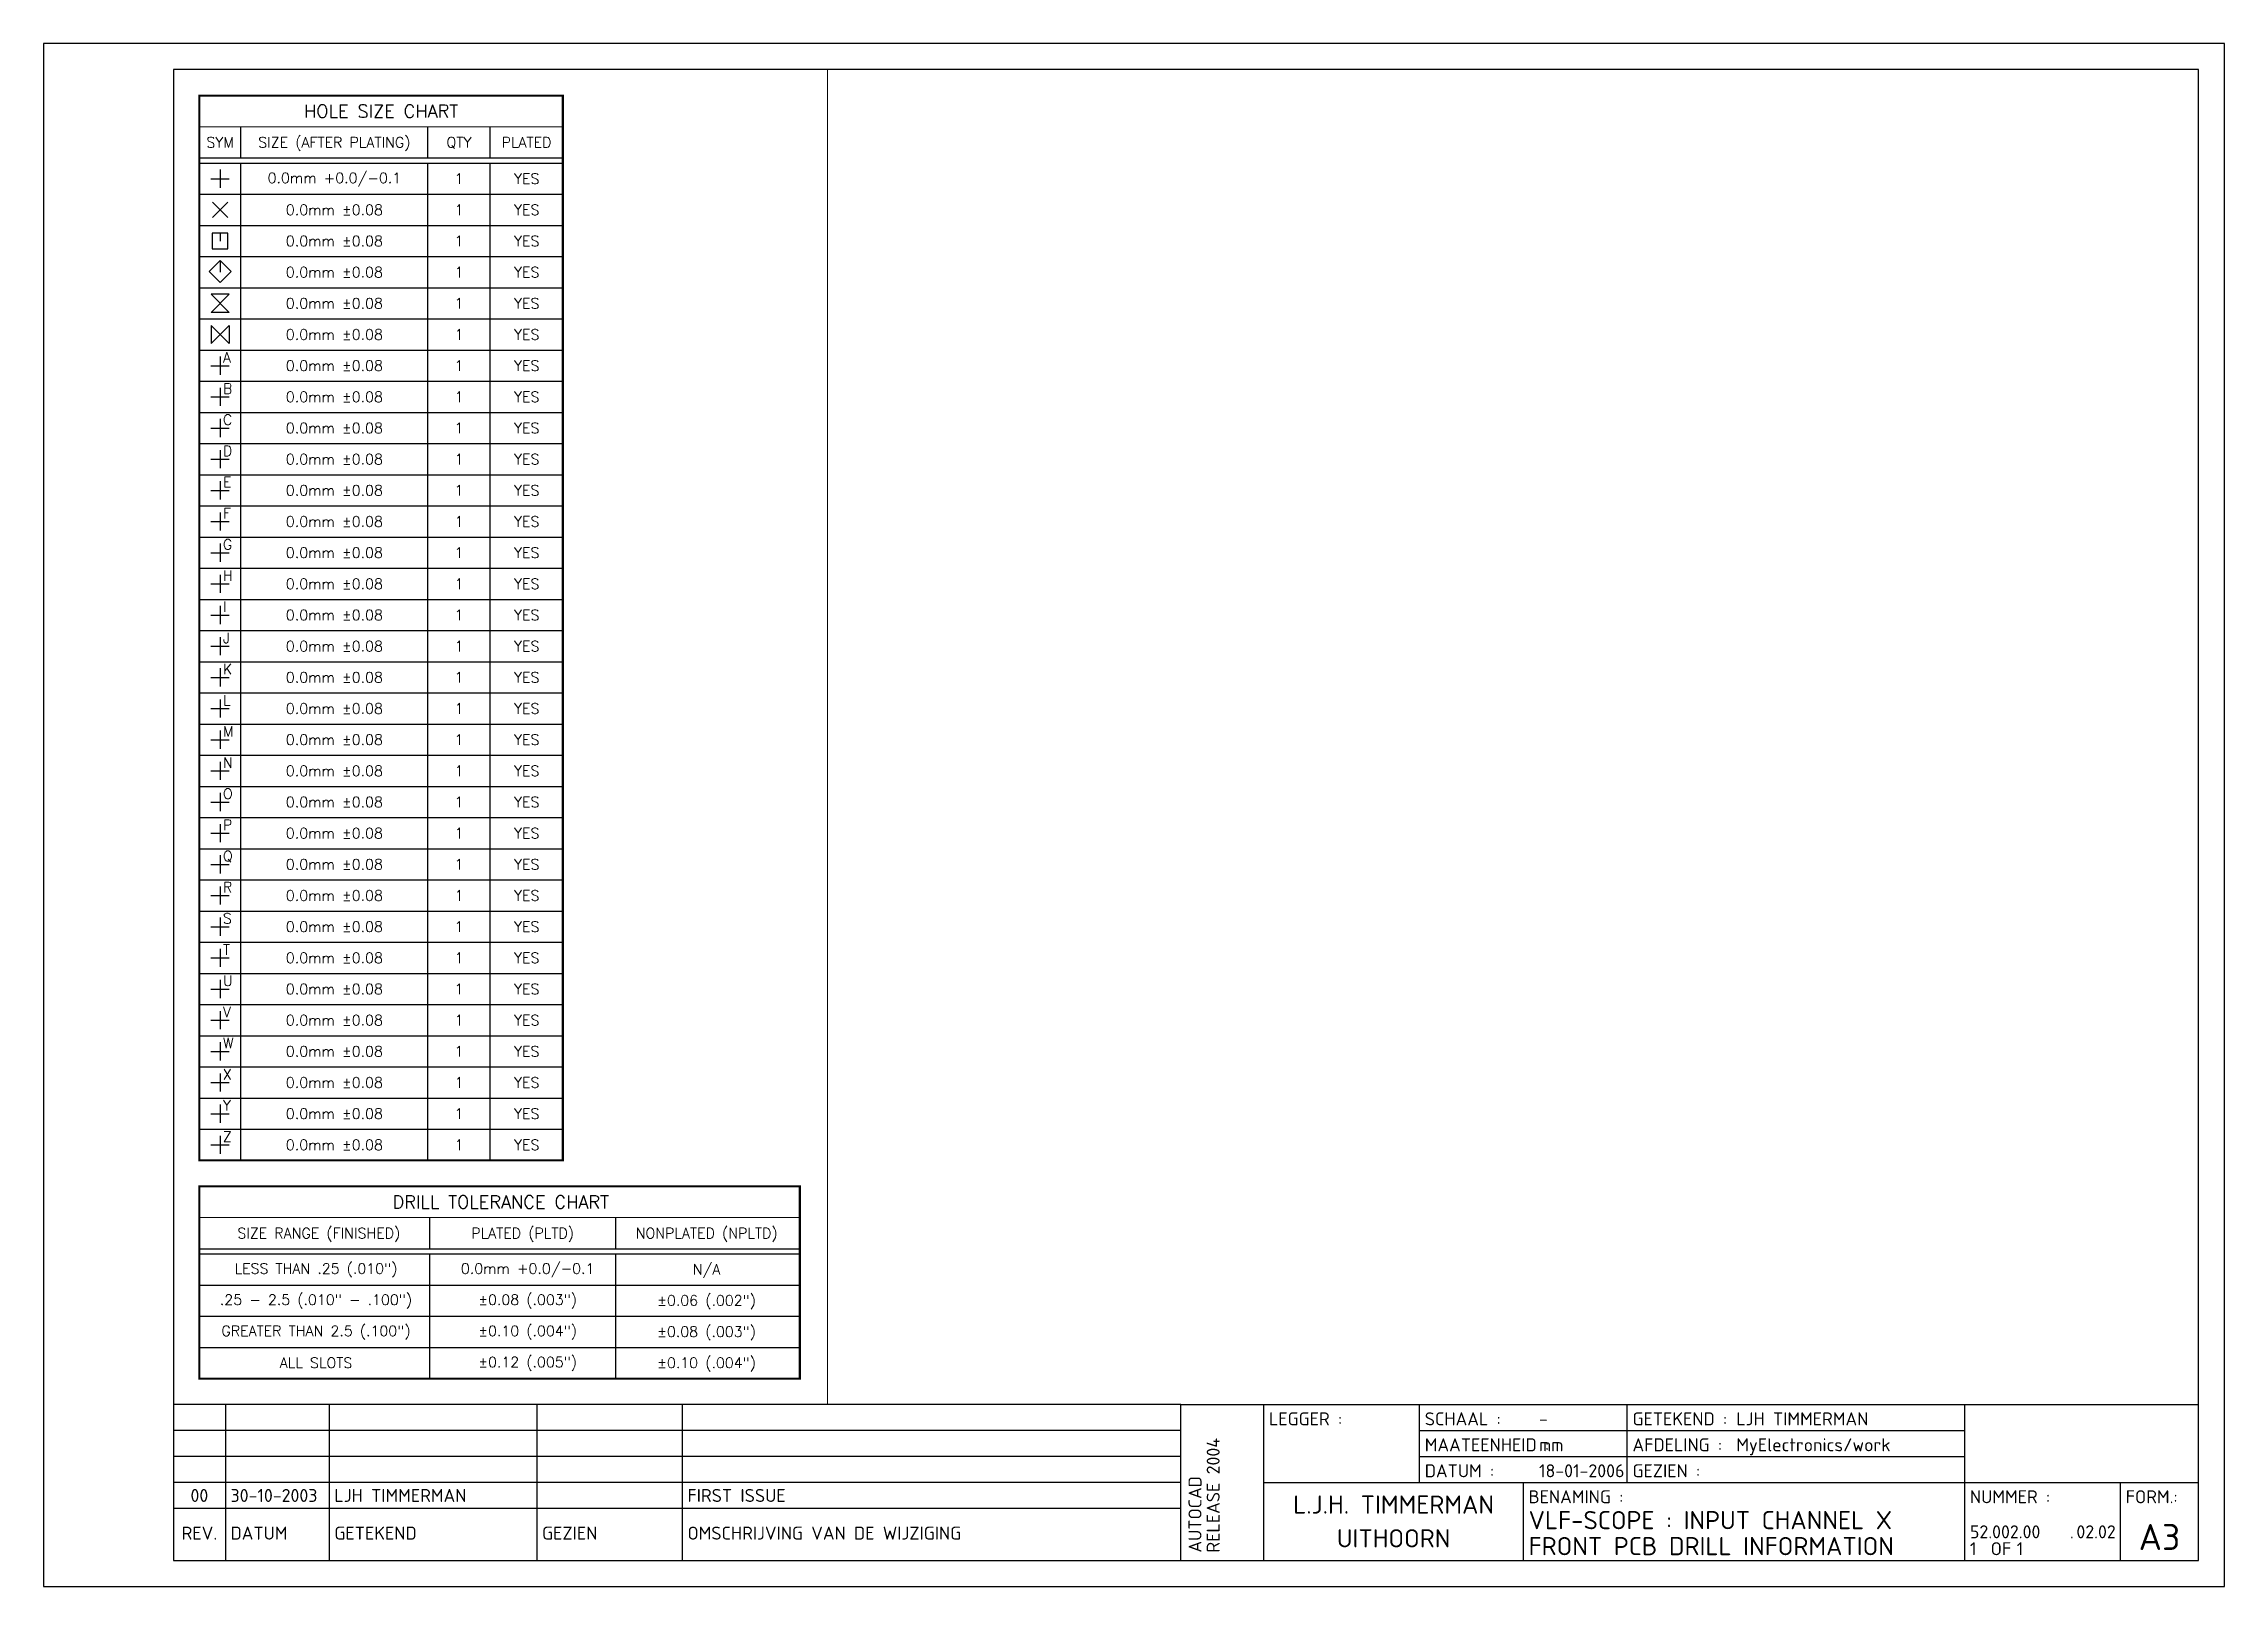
# Paper-space layout 'Layout1' of a CAD drawing. Extents: x 0 to 420, y 0 to 297.
import ezdxf
from ezdxf.enums import TextEntityAlignment as Align

# ---------------------------------------------------------------- set-up
doc = ezdxf.new("R2010")
doc.units = 0
doc.header["$LTSCALE"] = 10
doc.header["$MEASUREMENT"] = 0
doc.layers.get('0').update_dxf_attribs({"linetype": 'CONTINUOUS'})
doc.layers.add('DRILLCHT', color=6, linetype='CONTINUOUS')
doc.layers.add('TITLEBLOCK', color=7, linetype='CONTINUOUS')
doc.layers.add('viewport', color=7, linetype='CONTINUOUS', plot=False)
doc.styles.add('ISO', font='isocpeur.ttf')
doc.styles.add('ROMANS', font='ROMANS.shx', dxfattribs={"height": 0.068})
doc.styles.add('STYLE2', font='ROMANS')

# ---------------------------------------------------------------- blocks, each defined once
blk = doc.blocks.new('A3')
at = {"layer": 'TITLEBLOCK', "color": 3}
for p, q in [((219, 35), (25, 35)), ((219, 35), (415, 35)), ((219, 5), (219, 35)), ((235, 5), (235, 35)), ((265, 20), (265, 35)), ((305, 20), (305, 35)), ((370, 5), (370, 35)), ((265, 30), (370, 30)), ((265, 25), (370, 25)), ((235, 20), (415, 20)), ((285, 5), (285, 20)), ((400, 5), (400, 20)), ((219, 15), (25, 15))]:
    blk.add_line(p, q, dxfattribs=at)
at = {"layer": 'TITLEBLOCK'}
for p, q in [((35, 35), (35, 5)), ((55, 35), (55, 5)), ((95, 35), (95, 5)), ((123, 35), (123, 5)), ((219, 30), (25, 30)), ((219, 25), (25, 25)), ((219, 20), (25, 20))]:
    blk.add_line(p, q, dxfattribs=at)
at = {"layer": 'TITLEBLOCK', "color": 1}
blk.add_lwpolyline([(0, 0), (420, 0), (420, 297), (0, 297)], close=True, dxfattribs=at)
at = {"layer": 'TITLEBLOCK', "color": 4}
blk.add_lwpolyline([(25, 5), (415, 5), (415, 292), (25, 292), (25, 5)], dxfattribs=at)
at = {"layer": 'TITLEBLOCK', "style": 'ISO'}
for s, p in [('LEGGER :', (236, 31)), ('SCHAAL :', (266, 31)), ('GETEKEND :', (306, 31)), ('MAATEENHEID :', (266, 26)), ('AFDELING :', (306, 26)), ('DATUM :', (266, 21)), ('GEZIEN :', (306, 21)), ('BENAMING :', (286, 16)), ('NUMMER :', (371, 16)), ('FORM.:', (401, 16)), ('DATUM', (36, 9)), ('GETEKEND', (56, 9)), ('GEZIEN', (96, 9)), ('OMSCHRIJVING VAN DE WIJZIGING', (124, 9)), ('OF', (375, 6)), ('.', (390.25, 9.25))]:
    blk.add_text(s, height=2.5, dxfattribs=at).set_placement(p)
blk.add_text('REV.', height=2.5, dxfattribs=at).set_placement((30, 9), align=Align.CENTER)
for tag, p in [('REV4', (30, 31.25)), ('REV3', (30, 26.25)), ('REV2', (30, 21.25)), ('REV1', (30, 16.25))]:
    blk.add_attdef(tag, text='', height=2.5, dxfattribs=at).set_placement(p, align=Align.CENTER)
for tag, p in [('DATUM4', (36, 31.25)), ('GET4', (56, 31.25)), ('GEZ4', (96, 31.25)), ('OMSCHR4', (124, 31.25)), ('DATUM3', (36, 26.25)), ('GET3', (56, 26.25)), ('GEZ3', (96, 26.25)), ('OMSCHR3', (124, 26.25)), ('DATUM2', (36, 21.25)), ('GET2', (56, 21.25)), ('GEZ2', (96, 21.25)), ('OMSCHR2', (124, 21.25)), ('DATUM1', (36, 16.25)), ('GET1', (56, 16.25)), ('GEZ1', (96, 16.25)), ('OMSCHR1', (124, 16.25))]:
    blk.add_attdef(tag, p, '', height=2.5, dxfattribs=at)
at = {"layer": 'TITLEBLOCK', "color": 2, "style": 'ISO'}
for tag, p, height in [('S', (288, 31), 2.5), ('GET', (326, 31), 2.5), ('OPM1', (371, 31), 2.5), ('ME', (288, 26), 2.5), ('AFD', (326, 26), 2.5), ('OPM2', (371, 26), 2.5), ('LDATUM', (245.5, 21), 2.5), ('DATUM', (288, 21), 2.5), ('GEZ', (326, 21), 2.5), ('OPM3', (371, 21), 2.5), ('BEN1', (286, 11), 3.5), ('CAT', (371, 12.5), 2.5), ('INST', (378, 12.5), 2.5), ('BEN2', (286, 6), 3.5), ('PARTNO', (371, 9.25), 2.5), ('B', (371, 6), 2.5), ('NOBLZ', (380, 6), 2.5), ('TEK', (391.5, 9.25), 2.5)]:
    blk.add_attdef(tag, p, '', height=height, dxfattribs=at)
at = {"layer": 'TITLEBLOCK', "color": 3, "style": 'ISO'}
blk.add_attdef('L', (236, 21), '', height=5, dxfattribs=at)
at = {"layer": 'TITLEBLOCK', "color": 2, "style": 'ISO'}
for tag, p in [('DOSNAAM', (230, 6.5)), ('SYSTEEM', (223, 6.5)), ('FLOPPY', (233.5, 6.5)), ('REL', (226.5, 6.5))]:
    blk.add_attdef(tag, p, '', height=2.5, rotation=90, dxfattribs=at)
for tag, p in [('NAAM', (260, 14)), ('PLAATS', (260, 7.5))]:
    blk.add_attdef(tag, text='', height=3.5, dxfattribs=at).set_placement(p, align=Align.CENTER)
at = {"layer": 'TITLEBLOCK', "color": 3, "style": 'ISO'}
blk.add_attdef('F', text='', height=5, dxfattribs=at).set_placement((407.5, 7), align=Align.CENTER)
blk = doc.blocks.new('DRILL_TABLE-32')
at = {"layer": 'DRILLCHT', "color": 7}
for p, q in [((0.4, 6.95), (0.4, 7.25)), ((2.2, 6.95), (2.2, 7.25)), ((2.8, 6.95), (2.8, 7.25)), ((0, 6.95), (3.5, 6.95)), ((0, 6.9), (3.5, 6.9)), ((0.4, -2.7), (0.4, 6.9)), ((2.2, -2.7), (2.2, 6.9)), ((2.8, -2.7), (2.8, 6.9)), ((0, 6.6), (3.5, 6.6)), ((0, 6.3), (3.5, 6.3)), ((0, 6), (3.5, 6)), ((0, 5.7), (3.5, 5.7)), ((0, 5.4), (3.5, 5.4)), ((0, 5.1), (3.5, 5.1)), ((0, 4.8), (3.5, 4.8)), ((0, 4.5), (3.5, 4.5)), ((0, 4.2), (3.5, 4.2)), ((0, 3.9), (3.5, 3.9)), ((0, 3.6), (3.5, 3.6)), ((0, 3.3), (3.5, 3.3)), ((0, 3), (3.5, 3)), ((0, 2.7), (3.5, 2.7)), ((0, 2.4), (3.5, 2.4)), ((0, 2.1), (3.5, 2.1)), ((0, 1.8), (3.5, 1.8)), ((0, 1.5), (3.5, 1.5)), ((0, 1.2), (3.5, 1.2)), ((0, 0.9), (3.5, 0.9)), ((0, 0.6), (3.5, 0.6)), ((0, 0.3), (3.5, 0.3)), ((0, 0), (3.5, 0)), ((0, -0.3), (3.5, -0.3)), ((0, -0.6), (3.5, -0.6)), ((0, -0.9), (3.5, -0.9)), ((0, -1.2), (3.5, -1.2)), ((0, -1.5), (3.5, -1.5)), ((0, -1.8), (3.5, -1.8)), ((0, -2.1), (3.5, -2.1)), ((0, -2.4), (3.5, -2.4)), ((0, -2.7), (3.5, -2.7)), ((0, -2.7), (3.5, -2.7))]:
    blk.add_line(p, q, dxfattribs=at)
blk.add_lwpolyline([(0, -2.7, 0.02, 0.02, 0), (3.5, -2.7, 0.02, 0.02, 0), (3.5, 7.55, 0.02, 0.02, 0), (0, 7.55, 0.02, 0.02, 0)], format="xyseb", close=True, dxfattribs=at)
blk.add_lwpolyline([(0, 7.25, 0.01, 0.01, 0), (3.5, 7.25, 0.01, 0.01, 0)], format="xyseb", dxfattribs=at)
for points in [[(0.111, 6.75), (0.287, 6.75)], [(0.2, 6.838), (0.2, 6.662)], [(0.125, 6.375), (0.275, 6.525)], [(0.125, 6.525), (0.275, 6.375)], [(0.124, 6.225), (0.124, 6.074), (0.275, 6.074), (0.275, 6.225), (0.124, 6.225)], [(0.2, 6.225), (0.2, 6.15)], [(0.093, 5.856), (0.2, 5.75), (0.305, 5.856), (0.2, 5.962), (0.093, 5.856)], [(0.2, 5.956), (0.2, 5.85)], [(0.288, 5.637), (0.112, 5.637), (0.288, 5.463), (0.112, 5.463), (0.288, 5.637)], [(0.113, 5.338), (0.113, 5.162), (0.287, 5.338), (0.287, 5.162), (0.113, 5.338)], [(0.111, 4.95), (0.287, 4.95)], [(0.2, 5.038), (0.2, 4.862)], [(0.111, 4.65), (0.287, 4.65)], [(0.2, 4.738), (0.2, 4.562)], [(0.2, 4.438), (0.2, 4.262)], [(0.111, 4.35), (0.287, 4.35)], [(0.111, 4.05), (0.287, 4.05)], [(0.2, 4.138), (0.2, 3.962)], [(0.2, 3.838), (0.2, 3.662)], [(0.111, 3.75), (0.287, 3.75)], [(0.111, 3.45), (0.287, 3.45)], [(0.2, 3.538), (0.2, 3.362)], [(0.2, 3.238), (0.2, 3.062)], [(0.111, 3.15), (0.287, 3.15)], [(0.111, 2.85), (0.287, 2.85)], [(0.2, 2.938), (0.2, 2.762)], [(0.111, 2.55), (0.287, 2.55)], [(0.2, 2.638), (0.2, 2.462)], [(0.2, 2.338), (0.2, 2.162)], [(0.111, 2.25), (0.287, 2.25)], [(0.111, 1.95), (0.287, 1.95)], [(0.2, 2.038), (0.2, 1.862)], [(0.2, 1.738), (0.2, 1.562)], [(0.111, 1.65), (0.287, 1.65)], [(0.111, 1.35), (0.287, 1.35)], [(0.2, 1.438), (0.2, 1.262)], [(0.2, 1.138), (0.2, 0.962)], [(0.111, 1.05), (0.287, 1.05)], [(0.111, 0.75), (0.287, 0.75)], [(0.2, 0.838), (0.2, 0.662)], [(0.111, 0.45), (0.287, 0.45)], [(0.2, 0.538), (0.2, 0.362)], [(0.2, 0.238), (0.2, 0.062)], [(0.111, 0.15), (0.287, 0.15)], [(0.111, -0.15), (0.287, -0.15)], [(0.2, -0.062), (0.2, -0.238)], [(0.2, -0.362), (0.2, -0.538)], [(0.111, -0.45), (0.287, -0.45)], [(0.111, -0.75), (0.287, -0.75)], [(0.2, -0.662), (0.2, -0.838)], [(0.2, -0.962), (0.2, -1.138)], [(0.111, -1.05), (0.287, -1.05)], [(0.111, -1.35), (0.287, -1.35)], [(0.2, -1.262), (0.2, -1.438)], [(0.111, -1.65), (0.287, -1.65)], [(0.2, -1.562), (0.2, -1.738)], [(0.2, -1.862), (0.2, -2.038)], [(0.111, -1.95), (0.287, -1.95)], [(0.111, -2.25), (0.287, -2.25)], [(0.2, -2.162), (0.2, -2.338)], [(0.2, -2.462), (0.2, -2.638)], [(0.111, -2.55), (0.287, -2.55)]]:
    blk.add_lwpolyline(points, dxfattribs=at)
at = {"layer": 'DRILLCHT', "color": 7, "style": 'ROMANS'}
blk.add_text('HOLE SIZE CHART', height=0.125, dxfattribs=at).set_placement((1.75, 7.4), align=Align.MIDDLE)
for s, p in [('SYM', (0.2, 7.1)), ('SIZE (AFTER PLATING)', (1.3, 7.1)), ('QTY', (2.5, 7.1)), ('PLATED', (3.15, 7.1))]:
    blk.add_text(s, height=0.1, dxfattribs=at).set_placement(p, align=Align.MIDDLE_CENTER)
at = {"layer": 'DRILLCHT', "color": 7, "style": 'STYLE2'}
for s, p in [('A', (0.227, 4.98)), ('B', (0.227, 4.68)), ('C', (0.227, 4.38)), ('D', (0.227, 4.08)), ('E', (0.227, 3.78)), ('F', (0.227, 3.48)), ('G', (0.227, 3.18)), ('H', (0.227, 2.88)), ('I', (0.227, 2.58)), ('J', (0.227, 2.28)), ('K', (0.227, 1.98)), ('L', (0.227, 1.68)), ('M', (0.227, 1.38)), ('N', (0.227, 1.08)), ('O', (0.227, 0.78)), ('P', (0.227, 0.48)), ('Q', (0.227, 0.18)), ('R', (0.227, -0.12)), ('S', (0.227, -0.42)), ('T', (0.227, -0.72)), ('U', (0.227, -1.02)), ('V', (0.227, -1.32)), ('W', (0.227, -1.62)), ('X', (0.227, -1.92)), ('Y', (0.227, -2.22)), ('Z', (0.227, -2.52))]:
    blk.add_text(s, height=0.1, dxfattribs=at).set_placement(p)
blk = doc.blocks.new('Drill_Chart-32')
blk.add_blockref('DRILL_TABLE-32', (0, 2.7))
at = {"style": 'ROMANS'}
blk.add_attdef('Y/N1', text='', height=0.1, dxfattribs=at).set_placement((3.1521, 9.45), align=Align.MIDDLE_CENTER)
at = {"layer": 'DRILLCHT', "color": 7, "style": 'ROMANS'}
for tag, p in [('SIZE1', (1.3, 9.45)), ('QTY1', (2.5, 9.45)), ('SIZE2', (1.3, 9.15)), ('QTY2', (2.5, 9.15)), ('SIZE3', (1.3, 8.85)), ('QTY3', (2.5, 8.85)), ('SIZE4', (1.3, 8.55)), ('QTY4', (2.5, 8.55)), ('SIZE5', (1.3, 8.25)), ('QTY5', (2.5, 8.25)), ('SIZE6', (1.3, 7.95)), ('QTY6', (2.5, 7.95)), ('SIZE7', (1.3, 7.65)), ('QTY7', (2.5, 7.65)), ('Y/N7', (3.1521, 7.65)), ('SIZE8', (1.3, 7.35)), ('QTY8', (2.5, 7.35)), ('Y/N8', (3.1521, 7.35)), ('SIZE9', (1.3, 7.05)), ('QTY9', (2.5, 7.05)), ('Y/N9', (3.1521, 7.05)), ('SIZE10', (1.3, 6.75)), ('QTY10', (2.5, 6.75)), ('Y/N10', (3.1521, 6.75)), ('Y/N11', (3.1521, 6.45)), ('SIZE11', (1.3, 6.45)), ('QTY11', (2.5, 6.45)), ('SIZE12', (1.3, 6.15)), ('QTY12', (2.5, 6.15)), ('Y/N12', (3.1521, 6.15)), ('SIZE13', (1.3, 5.85)), ('QTY13', (2.5, 5.85)), ('SIZE14', (1.3, 5.55)), ('QTY14', (2.5, 5.55)), ('SIZE15', (1.3, 5.25)), ('QTY15', (2.5, 5.25)), ('SIZE16', (1.3, 4.95)), ('QTY16', (2.5, 4.95)), ('SIZE17', (1.3, 4.65)), ('QTY17', (2.5, 4.65)), ('Y/N18', (3.1521, 4.35)), ('SIZE18', (1.3, 4.35)), ('QTY18', (2.5, 4.35)), ('SIZE19', (1.3, 4.05)), ('QTY19', (2.5, 4.05)), ('Y/N19', (3.1521, 4.05)), ('SIZE20', (1.3, 3.75)), ('QTY20', (2.5, 3.75)), ('Y/N20', (3.1521, 3.75)), ('SIZE21', (1.3, 3.45)), ('QTY21', (2.5, 3.45)), ('Y/N21', (3.1521, 3.45)), ('SIZE22', (1.3, 3.15)), ('QTY22', (2.5, 3.15)), ('Y/N22', (3.1521, 3.15)), ('SIZE23', (1.3, 2.85)), ('QTY23', (2.5, 2.85)), ('Y/N23', (3.1521, 2.85)), ('SIZE24', (1.3, 2.55)), ('QTY24', (2.5, 2.55)), ('Y/N25', (3.1521, 2.25)), ('SIZE25', (1.3, 2.25)), ('QTY25', (2.5, 2.25)), ('SIZE26', (1.3, 1.95)), ('QTY26', (2.5, 1.95)), ('Y/N26', (3.1521, 1.95)), ('SIZE27', (1.3, 1.65)), ('QTY27', (2.5, 1.65)), ('Y/N27', (3.1521, 1.65)), ('SIZE28', (1.3, 1.35)), ('QTY28', (2.5, 1.35)), ('Y/N28', (3.1521, 1.35)), ('SIZE29', (1.3, 1.05)), ('QTY29', (2.5, 1.05)), ('Y/N29', (3.1521, 1.05)), ('SIZE30', (1.3, 0.75)), ('QTY30', (2.5, 0.75)), ('Y/N30', (3.1521, 0.75)), ('SIZE31', (1.3, 0.45)), ('QTY31', (2.5, 0.45)), ('Y/N31', (3.1521, 0.45)), ('Y/N32', (3.1521, 0.15)), ('SIZE32', (1.3, 0.15)), ('QTY32', (2.5, 0.15))]:
    blk.add_attdef(tag, text='', height=0.1, dxfattribs=at).set_placement(p, align=Align.MIDDLE)
for tag, p in [('Y/N2', (3.1521, 9.15)), ('Y/N3', (3.1521, 8.85)), ('Y/N4', (3.1521, 8.55)), ('Y/N5', (3.1521, 8.25)), ('Y/N6', (3.1521, 7.95)), ('Y/N13', (3.1521, 5.85)), ('Y/N14', (3.1521, 5.55)), ('Y/N15', (3.1521, 5.25)), ('Y/N16', (3.1521, 4.95)), ('Y/N17', (3.1521, 4.65)), ('Y/N24', (3.1521, 2.55))]:
    blk.add_attdef(tag, text='', height=0.1, dxfattribs=at).set_placement(p, align=Align.MIDDLE_CENTER)
blk = doc.blocks.new('CHART')
at = {"layer": 'DRILLCHT', "color": 7}
for p, q in [((2.219, 1.25), (2.219, 1.55)), ((4.01, 1.25), (4.01, 1.55)), ((0, 1.25), (5.782, 1.25)), ((0, 1.2), (5.782, 1.2)), ((2.219, 0), (2.219, 1.2)), ((4.01, 0), (4.01, 1.2)), ((0, 0.9), (5.782, 0.9)), ((0, 0.6), (5.782, 0.6)), ((0, 0.3), (5.782, 0.3)), ((0, 0), (5.782, 0)), ((0, 0), (5.782, 0))]:
    blk.add_line(p, q, dxfattribs=at)
at = {"layer": 'DRILLCHT', "color": 7, "const_width": 0.02}
blk.add_lwpolyline([(0, 0), (5.782, 0), (5.782, 1.85), (0, 1.85)], close=True, dxfattribs=at)
at = {"layer": 'DRILLCHT', "color": 7, "const_width": 0.01}
blk.add_lwpolyline([(0, 1.55), (5.782, 1.55)], dxfattribs=at)
at = {"layer": 'DRILLCHT', "color": 7, "style": 'ROMANS'}
blk.add_text('DRILL TOLERANCE CHART', height=0.125, dxfattribs=at).set_placement((2.902, 1.7), align=Align.MIDDLE)
for s, p in [('SIZE RANGE (FINISHED)', (1.15, 1.4)), ('PLATED (PLTD)', (3.113, 1.4)), ('NONPLATED (NPLTD)', (4.885, 1.4))]:
    blk.add_text(s, height=0.1, dxfattribs=at).set_placement(p, align=Align.MIDDLE_CENTER)
blk = doc.blocks.new('Drill_Tolerance')
blk.add_blockref('CHART', (0, 0))
at = {"style": 'ROMANS'}
blk.add_attdef('SIZE1NP', text='', height=0.1, dxfattribs=at).set_placement((4.884, 1.052), align=Align.MIDDLE_CENTER)
at = {"layer": 'DRILLCHT', "color": 7, "style": 'ROMANS'}
for tag, p in [('SMALL', (1.123, 1.052)), ('SIZE1PL', (3.161, 1.052)), ('MID', (1.123, 0.752)), ('SIZE2PL', (3.161, 0.752)), ('BIG', (1.123, 0.452)), ('SIZE3PL', (3.161, 0.452)), ('SLOTS', (1.123, 0.152)), ('SIZESLOTPL', (3.161, 0.152))]:
    blk.add_attdef(tag, text='', height=0.1, dxfattribs=at).set_placement(p, align=Align.MIDDLE)
for tag, p in [('SIZE2NP', (4.884, 0.752)), ('SIZE3NP', (4.884, 0.452)), ('SIZESLOTNP', (4.884, 0.152))]:
    blk.add_attdef(tag, text='', height=0.1, dxfattribs=at).set_placement(p, align=Align.MIDDLE_CENTER)

psp = doc.layouts.get("Layout1")

# ---------------------------------------------------------------- block references
ref = psp.add_blockref('A3', (0, 0))
ref.add_attrib('PARTNO', '52.002.00', (371, 9.25), dxfattribs={"layer": 'TITLEBLOCK', "color": 2, "height": 2.5, "style": 'ISO'})
ref.add_attrib('TEK', '02.02', (391.5, 9.25), dxfattribs={"layer": 'TITLEBLOCK', "color": 2, "height": 2.5, "style": 'ISO'})
ref.add_attrib('B', '1', (371, 6), dxfattribs={"layer": 'TITLEBLOCK', "color": 2, "height": 2.5, "style": 'ISO'})
ref.add_attrib('NOBLZ', '1', (380, 6), dxfattribs={"layer": 'TITLEBLOCK', "color": 2, "height": 2.5, "style": 'ISO'})
ref.add_attrib('F', 'A3', dxfattribs={"layer": 'TITLEBLOCK', "color": 3, "height": 5, "style": 'ISO'}).set_placement((407.5, 7), align=Align.CENTER)
ref.add_attrib('BEN1', 'VLF-SCOPE : INPUT CHANNEL X', (286, 11), dxfattribs={"layer": 'TITLEBLOCK', "color": 2, "height": 3.5, "style": 'ISO'})
ref.add_attrib('BEN2', 'FRONT PCB DRILL INFORMATION', (286, 6), dxfattribs={"layer": 'TITLEBLOCK', "color": 2, "height": 3.5, "style": 'ISO'})
ref.add_attrib('S', '-', (288, 31), dxfattribs={"layer": 'TITLEBLOCK', "color": 2, "height": 2.5, "style": 'ISO'})
ref.add_attrib('ME', 'mm', (288, 26), dxfattribs={"layer": 'TITLEBLOCK', "color": 2, "height": 2.5, "style": 'ISO'})
ref.add_attrib('DATUM', '18-01-2006', (288, 21), dxfattribs={"layer": 'TITLEBLOCK', "color": 2, "height": 2.5, "style": 'ISO'})
ref.add_attrib('GET', 'LJH TIMMERMAN', (326, 31), dxfattribs={"layer": 'TITLEBLOCK', "color": 2, "height": 2.5, "style": 'ISO'})
ref.add_attrib('AFD', 'MyElectronics/work', (326, 26), dxfattribs={"layer": 'TITLEBLOCK', "color": 2, "height": 2.5, "style": 'ISO'})
ref.add_attrib('NAAM', 'L.J.H. TIMMERMAN', dxfattribs={"layer": 'TITLEBLOCK', "color": 2, "height": 3.5, "style": 'ISO'}).set_placement((260, 14), align=Align.CENTER)
ref.add_attrib('PLAATS', 'UITHOORN', dxfattribs={"layer": 'TITLEBLOCK', "color": 2, "height": 3.5, "style": 'ISO'}).set_placement((260, 7.5), align=Align.CENTER)
ref.add_attrib('SYSTEEM', 'AUTOCAD', (223, 6.5), dxfattribs={"layer": 'TITLEBLOCK', "color": 2, "height": 2.5, "rotation": 90, "style": 'ISO'})
ref.add_attrib('REL', 'RELEASE 2004', (226.5, 6.5), dxfattribs={"layer": 'TITLEBLOCK', "color": 2, "height": 2.5, "rotation": 90, "style": 'ISO'})
ref.add_attrib('REV1', '00', dxfattribs={"layer": 'TITLEBLOCK', "height": 2.5, "style": 'ISO'}).set_placement((30, 16.25), align=Align.CENTER)
ref.add_attrib('DATUM1', '30-10-2003', (36, 16.25), dxfattribs={"layer": 'TITLEBLOCK', "height": 2.5, "style": 'ISO'})
ref.add_attrib('GET1', 'LJH TIMMERMAN', (56, 16.25), dxfattribs={"layer": 'TITLEBLOCK', "height": 2.5, "style": 'ISO'})
ref.add_attrib('OMSCHR1', 'FIRST ISSUE', (124, 16.25), dxfattribs={"layer": 'TITLEBLOCK', "height": 2.5, "style": 'ISO'})
at = {"xscale": 20, "yscale": 20, "zscale": 20}
for name, p, values in [('Drill_Chart-32', (30, 82), {'SIZE1': '0.0mm +0.0/-0.1', 'QTY1': '1', 'Y/N1': 'YES', 'SIZE2': '0.0mm %%P0.08', 'QTY2': '1', 'Y/N2': 'YES', 'SIZE3': '0.0mm %%P0.08', 'QTY3': '1', 'Y/N3': 'YES', 'SIZE4': '0.0mm %%P0.08', 'QTY4': '1', 'Y/N4': 'YES', 'SIZE5': '0.0mm %%P0.08', 'QTY5': '1', 'Y/N5': 'YES', 'SIZE6': '0.0mm %%P0.08', 'QTY6': '1', 'Y/N6': 'YES', 'SIZE7': '0.0mm %%P0.08', 'QTY7': '1', 'Y/N7': 'YES', 'SIZE8': '0.0mm %%P0.08', 'QTY8': '1', 'Y/N8': 'YES', 'SIZE9': '0.0mm %%P0.08', 'QTY9': '1', 'Y/N9': 'YES', 'SIZE10': '0.0mm %%P0.08', 'QTY10': '1', 'Y/N10': 'YES', 'SIZE11': '0.0mm %%P0.08', 'QTY11': '1', 'Y/N11': 'YES', 'SIZE12': '0.0mm %%P0.08', 'QTY12': '1', 'Y/N12': 'YES', 'SIZE13': '0.0mm %%P0.08', 'QTY13': '1', 'Y/N13': 'YES', 'SIZE14': '0.0mm %%P0.08', 'QTY14': '1', 'Y/N14': 'YES', 'SIZE15': '0.0mm %%P0.08', 'QTY15': '1', 'Y/N15': 'YES', 'SIZE16': '0.0mm %%P0.08', 'QTY16': '1', 'Y/N16': 'YES', 'SIZE17': '0.0mm %%P0.08', 'QTY17': '1', 'Y/N17': 'YES', 'SIZE18': '0.0mm %%P0.08', 'QTY18': '1', 'Y/N18': 'YES', 'SIZE19': '0.0mm %%P0.08', 'QTY19': '1', 'Y/N19': 'YES', 'SIZE20': '0.0mm %%P0.08', 'QTY20': '1', 'Y/N20': 'YES', 'SIZE21': '0.0mm %%P0.08', 'QTY21': '1', 'Y/N21': 'YES', 'SIZE22': '0.0mm %%P0.08', 'QTY22': '1', 'Y/N22': 'YES', 'SIZE23': '0.0mm %%P0.08', 'QTY23': '1', 'Y/N23': 'YES', 'SIZE24': '0.0mm %%P0.08', 'QTY24': '1', 'Y/N24': 'YES', 'SIZE25': '0.0mm %%P0.08', 'QTY25': '1', 'Y/N25': 'YES', 'SIZE26': '0.0mm %%P0.08', 'QTY26': '1', 'Y/N26': 'YES', 'SIZE27': '0.0mm %%P0.08', 'QTY27': '1', 'Y/N27': 'YES', 'SIZE28': '0.0mm %%P0.08', 'QTY28': '1', 'Y/N28': 'YES', 'SIZE29': '0.0mm %%P0.08', 'QTY29': '1', 'Y/N29': 'YES', 'SIZE30': '0.0mm %%P0.08', 'QTY30': '1', 'Y/N30': 'YES', 'SIZE31': '0.0mm %%P0.08', 'QTY31': '1', 'Y/N31': 'YES', 'SIZE32': '0.0mm %%P0.08', 'QTY32': '1', 'Y/N32': 'YES'}), ('Drill_Tolerance', (30, 40), {'SMALL': 'LESS THAN .25 (.010")', 'SIZE1PL': '0.0mm +0.0/-0.1', 'SIZE1NP': 'N/A', 'MID': '.25 - 2.5 (.010" - .100")', 'SIZE2PL': '%%P0.08 (.003")', 'SIZE2NP': '%%P0.06 (.002")', 'BIG': 'GREATER THAN 2.5 (.100")', 'SIZE3PL': '%%P0.10 (.004")', 'SIZE3NP': '%%P0.08 (.003")', 'SLOTS': 'ALL SLOTS', 'SIZESLOTPL': '%%P0.12 (.005")', 'SIZESLOTNP': '%%P0.10 (.004")'})]:
    psp.add_blockref(name, p, dxfattribs=at).add_auto_attribs(values)

# ---------------------------------------------------------------- viewports
at = {"layer": 'viewport'}
psp.add_viewport(center=(283, 163.5), size=(264, 257), view_center_point=(126.49, 128.5), view_height=517.8644, dxfattribs=at)

doc.saveas('drawing.dxf')
